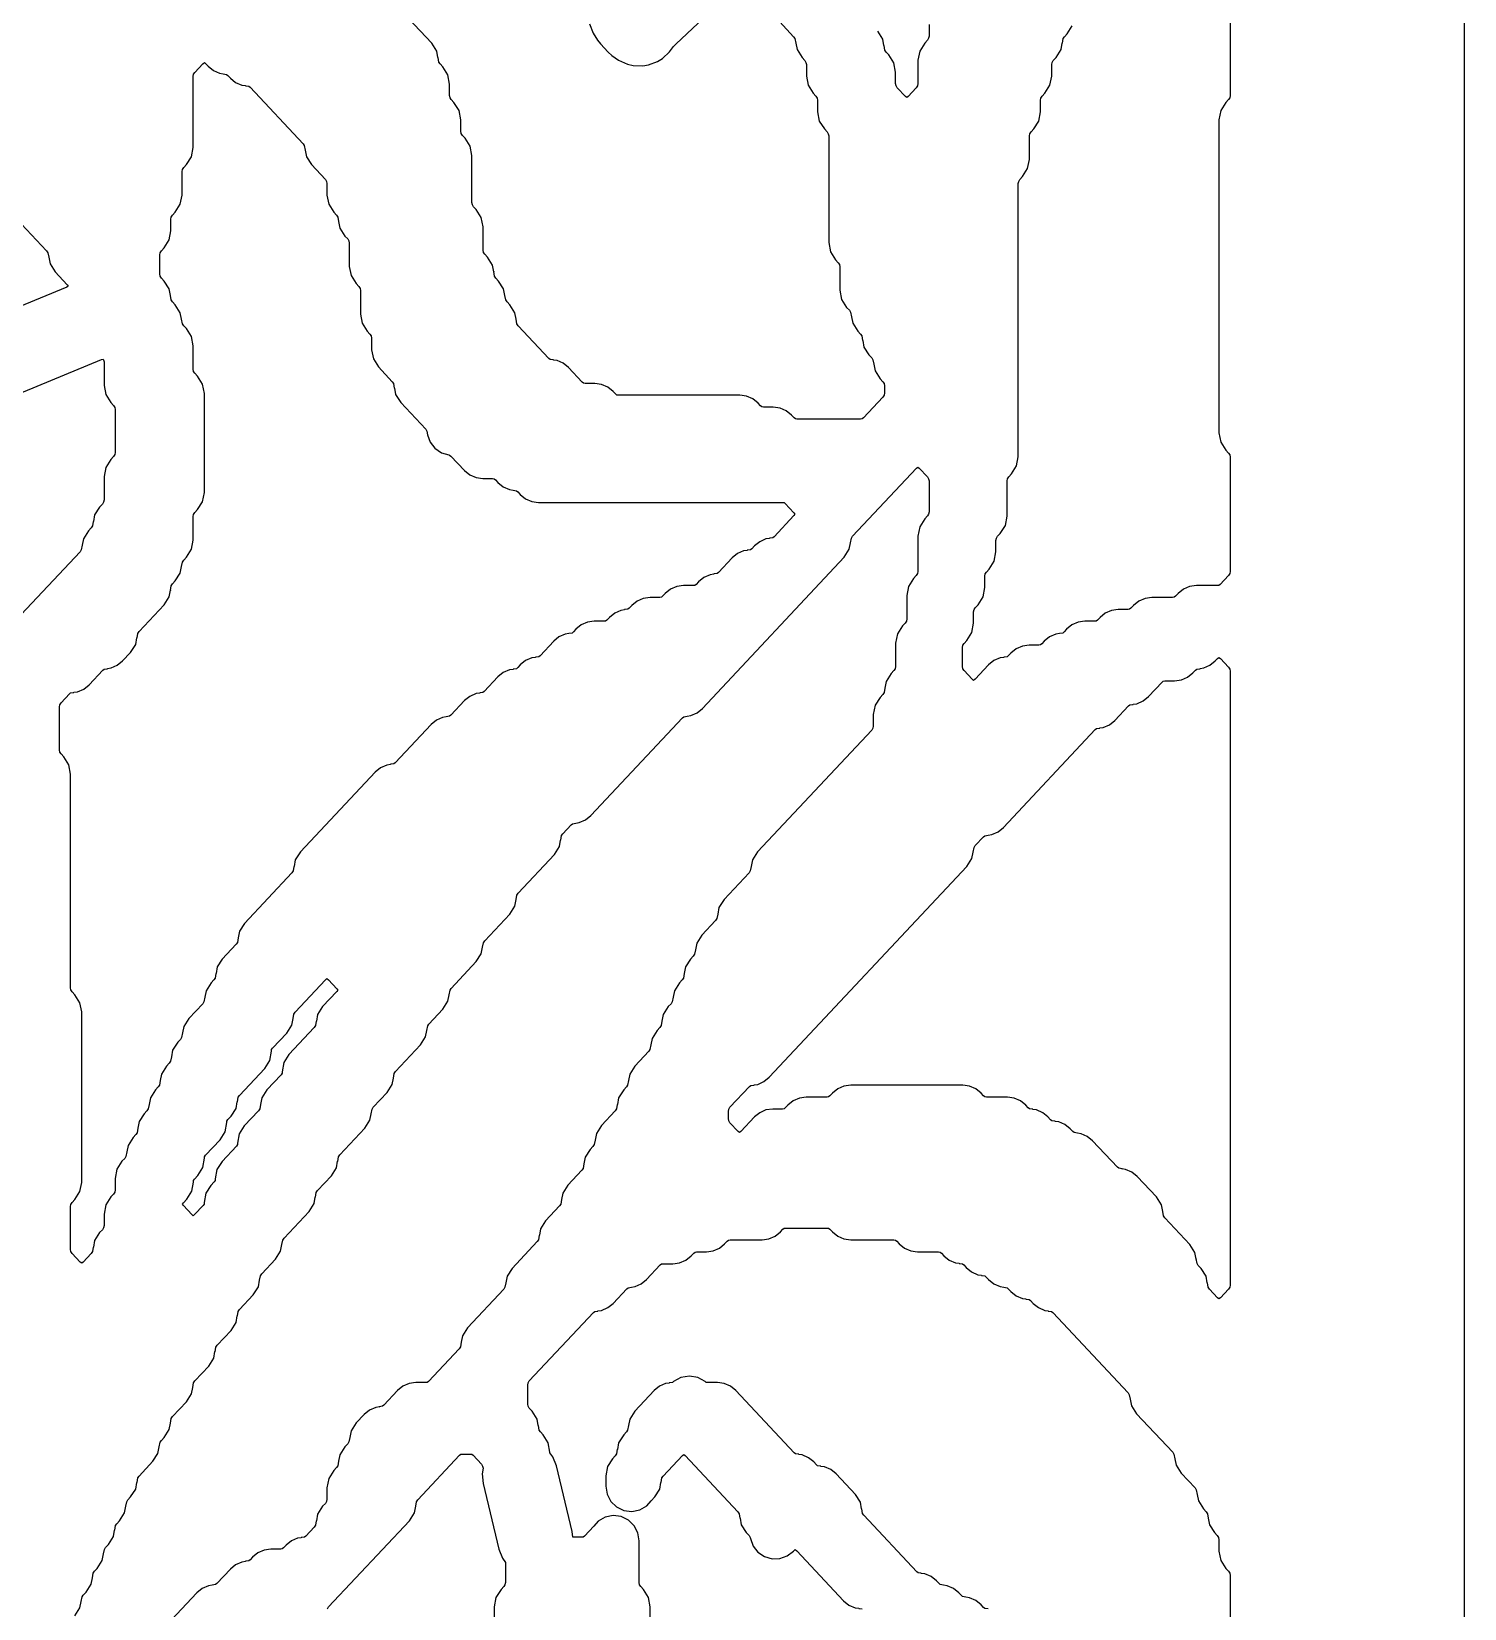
# Model space of a CAD drawing. Header units: millimetres. Extents: x 10 to 410, y 18 to 283.
# Drawn here: x 113.74 to 142.27, y 85.07 to 116.46 of the extents above; entities that cross this region are included whole.
import ezdxf

# ---------------------------------------------------------------- set-up
doc = ezdxf.new("R2010")
doc.units = ezdxf.units.MM
doc.layers.add('CUT', color=1, linetype='Continuous')

msp = doc.modelspace()

# ---------------------------------------------------------------- linework, layer by layer
at = {"layer": 'CUT'}
for points in [[(100.134, 24), (121.134, 24), (121.134, 21), (129.134, 21), (129.134, 24), (142.2679, 24), (142.2679, 144), (129.134, 144), (129.134, 147), (121.134, 147), (121.134, 144), (100.134, 144), (100.134, 147), (92.134, 147), (92.134, 144), (79, 144), (79, 24), (92.134, 24), (92.134, 21), (100.134, 21)], [(116.9921, 109.6569), (116.9682, 109.6946), (116.9598, 109.7385), (116.9598, 110.204), (116.9248, 110.3878), (116.8246, 110.5459), (116.7701, 110.604), (116.7462, 110.6418), (116.729, 110.7321), (116.7275, 110.7318), (116.7028, 110.8614), (116.6027, 111.0195), (116.5482, 111.0776), (116.5243, 111.1154), (116.5071, 111.2056), (116.5056, 111.2053), (116.4809, 111.335), (116.3807, 111.4931), (116.3262, 111.5512), (116.3023, 111.5889), (116.2939, 111.6328), (116.2939, 112.012), (116.3023, 112.0559), (116.3262, 112.0936), (116.3807, 112.1517), (116.4809, 112.3098), (116.5159, 112.4937), (116.5159, 112.7223), (116.5243, 112.7662), (116.5482, 112.804), (116.6027, 112.8621), (116.7028, 113.0202), (116.7379, 113.204), (116.7379, 113.6695), (116.7462, 113.7134), (116.7701, 113.7511), (116.8246, 113.8092), (116.9248, 113.9673), (116.9598, 114.1512), (116.9598, 115.5638), (116.9682, 115.6077), (116.9921, 115.6454), (117.1538, 115.8179), (117.1818, 115.8394), (117.2098, 115.8179), (117.2556, 115.769), (117.3611, 115.6835), (117.4858, 115.6295), (117.5583, 115.6195), (117.5578, 115.6156), (117.6238, 115.6066), (117.649, 115.5861), (117.6995, 115.5323), (117.805, 115.4467), (117.9297, 115.3927), (118.0022, 115.3827), (118.0017, 115.3788), (118.0677, 115.3698), (118.093, 115.3493), (119.1471, 114.2247), (119.1711, 114.187), (119.1883, 114.0967), (119.1898, 114.097), (119.2145, 113.9673), (119.3146, 113.8092), (119.5911, 113.5144), (119.615, 113.4766), (119.6233, 113.4327), (119.6233, 113.204), (119.6584, 113.0202), (119.7585, 112.8621), (119.813, 112.804), (119.8369, 112.7662), (119.8541, 112.676), (119.8556, 112.6763), (119.8803, 112.5466), (119.9805, 112.3885), (120.035, 112.3304), (120.0589, 112.2927), (120.0673, 112.2488), (120.0673, 111.7833), (120.1023, 111.5995), (120.2025, 111.4414), (120.2569, 111.3833), (120.2809, 111.3455), (120.2892, 111.3016), (120.2892, 110.8362), (120.3242, 110.6523), (120.4244, 110.4942), (120.4789, 110.4361), (120.5028, 110.3984), (120.5112, 110.3545), (120.5112, 110.1258), (120.5462, 109.942), (120.6464, 109.7839), (120.9228, 109.489), (120.9467, 109.4512), (120.9639, 109.361), (120.9654, 109.3612), (120.9901, 109.2316), (121.0903, 109.0735), (121.5887, 108.5418), (121.6126, 108.5041), (121.6261, 108.4331), (121.6785, 108.287), (121.7731, 108.164), (121.9008, 108.0759), (122.0494, 108.0313), (122.063, 108.0294), (122.0882, 108.0089), (122.3607, 107.7183), (122.4662, 107.6327), (122.5908, 107.5787), (122.7254, 107.5603), (122.9186, 107.5603), (122.9508, 107.5558), (122.9761, 107.5354), (123.0265, 107.4815), (123.1321, 107.3959), (123.2567, 107.3419), (123.3293, 107.332), (123.3287, 107.3281), (123.3947, 107.3191), (123.42, 107.2986), (123.4705, 107.2447), (123.576, 107.1592), (123.7006, 107.1051), (123.8352, 107.0867), (128.6896, 107.0867), (128.7218, 107.0823), (128.747, 107.0618), (128.9198, 106.8774), (128.9388, 106.8499), (128.9198, 106.8224), (128.5251, 106.4012), (128.4998, 106.3807), (128.4338, 106.3717), (128.4343, 106.3678), (128.3618, 106.3579), (128.2371, 106.3038), (128.1316, 106.2183), (128.0811, 106.1644), (128.0559, 106.144), (127.9899, 106.1349), (127.9904, 106.131), (127.9179, 106.1211), (127.7932, 106.0671), (127.6877, 105.9815), (127.4153, 105.6909), (127.39, 105.6704), (127.324, 105.6613), (127.3245, 105.6574), (127.252, 105.6475), (127.1273, 105.5935), (127.0218, 105.5079), (126.9713, 105.4541), (126.9461, 105.4336), (126.9139, 105.4292), (126.7207, 105.4292), (126.5861, 105.4107), (126.4615, 105.3567), (126.3559, 105.2711), (126.3055, 105.2173), (126.2802, 105.1968), (126.248, 105.1924), (126.0548, 105.1924), (125.9202, 105.1739), (125.7956, 105.1199), (125.6901, 105.0343), (125.6396, 104.9805), (125.6143, 104.96), (125.5483, 104.951), (125.5489, 104.9471), (125.4763, 104.9371), (125.3517, 104.8831), (125.2461, 104.7976), (125.1957, 104.7437), (125.1704, 104.7232), (125.1382, 104.7188), (124.945, 104.7188), (124.8104, 104.7004), (124.6858, 104.6463), (124.5803, 104.5608), (124.5298, 104.5069), (124.5045, 104.4864), (124.4385, 104.4774), (124.4391, 104.4735), (124.3665, 104.4636), (124.2419, 104.4096), (124.1363, 104.324), (123.8639, 104.0334), (123.8387, 104.0129), (123.7726, 104.0038), (123.7732, 103.9999), (123.7006, 103.99), (123.576, 103.936), (123.4705, 103.8504), (123.42, 103.7966), (123.3947, 103.7761), (123.3287, 103.767), (123.3293, 103.7632), (123.2567, 103.7532), (123.1321, 103.6992), (123.0265, 103.6136), (122.7541, 103.323), (122.7289, 103.3025), (122.6628, 103.2935), (122.6634, 103.2896), (122.5908, 103.2796), (122.4662, 103.2256), (122.3607, 103.14), (122.0882, 102.8494), (122.063, 102.8289), (121.997, 102.8199), (121.9975, 102.816), (121.925, 102.8061), (121.8003, 102.7521), (121.6948, 102.6665), (120.9784, 101.9023), (120.9532, 101.8818), (120.8872, 101.8727), (120.8877, 101.8689), (120.8152, 101.8589), (120.6905, 101.8049), (120.585, 101.7193), (119.0927, 100.1273), (118.9925, 99.9692), (118.9678, 99.8396), (118.9663, 99.8399), (118.9491, 99.7496), (118.9252, 99.7119), (117.9829, 98.7066), (117.8827, 98.5485), (117.858, 98.4189), (117.8565, 98.4192), (117.8393, 98.3289), (117.8154, 98.2911), (117.539, 97.9963), (117.4388, 97.8382), (117.4141, 97.7085), (117.4126, 97.7088), (117.3954, 97.6185), (117.3715, 97.5808), (117.317, 97.5227), (117.2168, 97.3646), (117.1921, 97.2349), (117.1906, 97.2352), (117.1734, 97.145), (117.1495, 97.1072), (116.8731, 96.8123), (116.7729, 96.6542), (116.7482, 96.5246), (116.7467, 96.5249), (116.7295, 96.4346), (116.7056, 96.3968), (116.6511, 96.3387), (116.5509, 96.1807), (116.5262, 96.051), (116.5247, 96.0513), (116.5075, 95.961), (116.4836, 95.9233), (116.4292, 95.8652), (116.329, 95.7071), (116.3043, 95.5774), (116.3028, 95.5777), (116.2856, 95.4875), (116.2617, 95.4497), (116.2072, 95.3916), (116.107, 95.2335), (116.0823, 95.1039), (116.0808, 95.1042), (116.0636, 95.0139), (116.0397, 94.9761), (115.9852, 94.918), (115.8851, 94.7599), (115.8604, 94.6303), (115.8589, 94.6306), (115.8417, 94.5403), (115.8177, 94.5026), (115.7633, 94.4445), (115.6631, 94.2864), (115.6384, 94.1567), (115.6369, 94.157), (115.6197, 94.0667), (115.5958, 94.029), (115.5413, 93.9709), (115.4411, 93.8128), (115.4061, 93.6289), (115.4061, 93.4003), (115.3977, 93.3564), (115.3738, 93.3186), (115.3194, 93.2605), (115.2192, 93.1024), (115.1841, 92.9186), (115.1841, 92.6899), (115.1758, 92.646), (115.1519, 92.6083), (115.0974, 92.5502), (114.9972, 92.3921), (114.9725, 92.2624), (114.971, 92.2627), (114.9538, 92.1724), (114.9299, 92.1347), (114.7683, 91.9622), (114.7402, 91.9408), (114.7122, 91.9622), (114.5506, 92.1347), (114.5266, 92.1724), (114.5183, 92.2163), (114.5183, 93.0691), (114.5266, 93.113), (114.5506, 93.1507), (114.605, 93.2088), (114.7052, 93.3669), (114.7402, 93.5508), (114.7402, 96.9439), (114.7052, 97.1278), (114.605, 97.2859), (114.5506, 97.344), (114.5266, 97.3817), (114.5183, 97.4256), (114.5183, 101.6797), (114.4832, 101.8635), (114.3831, 102.0216), (114.3286, 102.0797), (114.3047, 102.1175), (114.2963, 102.1614), (114.2963, 103.0141), (114.3047, 103.058), (114.3286, 103.0958), (114.4949, 103.2732), (114.5202, 103.2937), (114.5862, 103.3027), (114.5857, 103.3066), (114.6582, 103.3166), (114.7829, 103.3706), (114.8884, 103.4561), (115.1608, 103.7468), (115.1861, 103.7673), (115.2521, 103.7763), (115.2515, 103.7802), (115.3241, 103.7901), (115.4487, 103.8441), (115.5543, 103.9297), (115.7148, 104.101), (115.815, 104.2591), (115.8397, 104.3887), (115.8412, 104.3884), (115.8584, 104.4787), (115.8823, 104.5165), (116.3807, 105.0481), (116.4809, 105.2062), (116.5056, 105.3359), (116.5071, 105.3356), (116.5243, 105.4259), (116.5482, 105.4636), (116.6027, 105.5217), (116.7028, 105.6798), (116.7275, 105.8095), (116.729, 105.8092), (116.7462, 105.8994), (116.7701, 105.9372), (116.8246, 105.9953), (116.9248, 106.1534), (116.9598, 106.3372), (116.9598, 106.8027), (116.9682, 106.8466), (116.9921, 106.8843), (117.0466, 106.9424), (117.1468, 107.1005), (117.1818, 107.2844), (117.1818, 109.2568), (117.1468, 109.4407), (117.0466, 109.5988)], [(136.2722, 103.5305), (136.3044, 103.5349), (136.4976, 103.5349), (136.6322, 103.5533), (136.7569, 103.6074), (136.8624, 103.6929), (136.9129, 103.7468), (136.9381, 103.7673), (137.0041, 103.7763), (137.0036, 103.7802), (137.0761, 103.7901), (137.2008, 103.8441), (137.3063, 103.9297), (137.3521, 103.9786), (137.3801, 104), (137.4081, 103.9786), (137.5698, 103.8061), (137.5937, 103.7684), (137.6021, 103.7245), (137.6021, 91.506), (137.5937, 91.4621), (137.5698, 91.4243), (137.4081, 91.2519), (137.3801, 91.2304), (137.3521, 91.2519), (137.1904, 91.4243), (137.1665, 91.4621), (137.1493, 91.5524), (137.1478, 91.5521), (137.1231, 91.6817), (137.0229, 91.8398), (136.9685, 91.8979), (136.9446, 91.9357), (136.9274, 92.0259), (136.9259, 92.0256), (136.9012, 92.1553), (136.801, 92.3134), (136.3026, 92.8451), (136.2787, 92.8828), (136.2615, 92.9731), (136.26, 92.9728), (136.2353, 93.1024), (136.1351, 93.2605), (135.7526, 93.6686), (135.6471, 93.7542), (135.5224, 93.8082), (135.4499, 93.8181), (135.4504, 93.822), (135.3844, 93.8311), (135.3591, 93.8515), (134.8648, 94.3789), (134.7592, 94.4645), (134.6346, 94.5185), (134.562, 94.5285), (134.5626, 94.5324), (134.4965, 94.5414), (134.4713, 94.5619), (134.4208, 94.6157), (134.3153, 94.7013), (134.1906, 94.7553), (134.1181, 94.7653), (134.1186, 94.7691), (134.0526, 94.7782), (134.0274, 94.7987), (133.9769, 94.8525), (133.8714, 94.9381), (133.7467, 94.9921), (133.6742, 95.0021), (133.6747, 95.0059), (133.6087, 95.015), (133.5835, 95.0355), (133.533, 95.0893), (133.4275, 95.1749), (133.3028, 95.2289), (133.1682, 95.2474), (132.7531, 95.2474), (132.7209, 95.2518), (132.6956, 95.2723), (132.6452, 95.3261), (132.5396, 95.4117), (132.415, 95.4657), (132.2804, 95.4841), (130.0501, 95.4841), (129.9155, 95.4657), (129.7908, 95.4117), (129.6853, 95.3261), (129.6349, 95.2723), (129.6096, 95.2518), (129.5774, 95.2474), (129.1623, 95.2474), (129.0277, 95.2289), (128.903, 95.1749), (128.7975, 95.0893), (128.747, 95.0355), (128.7218, 95.015), (128.6896, 95.0106), (128.4964, 95.0106), (128.3618, 94.9921), (128.2371, 94.9381), (128.1316, 94.8525), (127.8639, 94.5669), (127.8358, 94.5454), (127.8078, 94.5669), (127.6462, 94.7393), (127.6223, 94.7771), (127.6139, 94.821), (127.6139, 94.9634), (127.6223, 95.0073), (127.6462, 95.045), (128.0345, 95.4592), (128.0597, 95.4797), (128.1257, 95.4888), (128.1252, 95.4927), (128.1977, 95.5026), (128.3224, 95.5566), (128.4279, 95.6422), (132.3618, 99.8388), (132.462, 99.9969), (132.4867, 100.1266), (132.4882, 100.1263), (132.5054, 100.2166), (132.5293, 100.2543), (132.6956, 100.4318), (132.7209, 100.4522), (132.7869, 100.4613), (132.7864, 100.4652), (132.8589, 100.4751), (132.9836, 100.5291), (133.0891, 100.6147), (134.9152, 102.5628), (134.9405, 102.5833), (135.0065, 102.5924), (135.006, 102.5963), (135.0785, 102.6062), (135.2031, 102.6602), (135.3087, 102.7458), (135.5811, 103.0364), (135.6063, 103.0569), (135.6724, 103.0659), (135.6718, 103.0698), (135.7444, 103.0798), (135.869, 103.1338), (135.9745, 103.2194), (136.247, 103.51)], [(119.4102, 96.7617), (119.393, 96.6714), (119.3691, 96.6336), (118.8651, 96.0959), (118.7649, 95.9378), (118.7298, 95.754), (118.7298, 95.7227), (118.7097, 95.6934), (118.4268, 95.3916), (118.3266, 95.2335), (118.3019, 95.1039), (118.3004, 95.1042), (118.2832, 95.0139), (118.2593, 94.9761), (117.9772, 94.6752), (117.877, 94.5171), (117.842, 94.3333), (117.842, 94.302), (117.8219, 94.2727), (117.5333, 93.9648), (117.4331, 93.8067), (117.3981, 93.6229), (117.3981, 93.5916), (117.3779, 93.5623), (117.3113, 93.4913), (117.2112, 93.3332), (117.1761, 93.1493), (117.1761, 93.118), (117.156, 93.0888), (116.9878, 92.9094), (116.9598, 92.8879), (116.9318, 92.9094), (116.7637, 93.0888), (116.7447, 93.1163), (116.7637, 93.1438), (116.8303, 93.2149), (116.9305, 93.373), (116.9655, 93.5568), (116.9655, 93.5881), (116.9856, 93.6174), (117.0522, 93.6884), (117.1524, 93.8465), (117.1874, 94.0304), (117.1874, 94.0617), (117.2076, 94.0909), (117.4962, 94.3988), (117.5963, 94.5569), (117.6314, 94.7407), (117.6314, 94.772), (117.6515, 94.8013), (117.7125, 94.8663), (117.8126, 95.0244), (117.8373, 95.1541), (117.8388, 95.1538), (117.856, 95.244), (117.8799, 95.2818), (118.384, 95.8195), (118.4842, 95.9776), (118.5192, 96.1615), (118.5192, 96.1927), (118.5393, 96.222), (118.8223, 96.5238), (118.9224, 96.6819), (118.9471, 96.8116), (118.9486, 96.8113), (118.9658, 96.9016), (118.9897, 96.9393), (119.5953, 97.5853), (119.6233, 97.6068), (119.6514, 97.5853), (119.8195, 97.406), (119.8384, 97.3784), (119.8195, 97.3509), (119.5366, 97.0491), (119.4364, 96.891), (119.4117, 96.7614)]]:
    msp.add_lwpolyline(points, close=True, dxfattribs=at)
for points in [[(137.6021, 120.7731), (137.6021, 115.1846), (137.5937, 115.1407), (137.5698, 115.103), (137.5153, 115.0449), (137.4151, 114.8868), (137.3801, 114.7029), (137.3801, 108.4683), (137.4151, 108.2845), (137.5153, 108.1264), (137.5698, 108.0683), (137.5937, 108.0305), (137.6021, 107.9866), (137.6021, 105.7132), (137.5937, 105.6693), (137.5698, 105.6315), (137.4034, 105.4541), (137.3782, 105.4336), (137.346, 105.4292), (136.9309, 105.4292), (136.7963, 105.4107), (136.6716, 105.3567), (136.5661, 105.2711), (136.5156, 105.2173), (136.4904, 105.1968), (136.4581, 105.1924), (136.043, 105.1924), (135.9084, 105.1739), (135.7838, 105.1199), (135.6782, 105.0343), (135.6278, 104.9805), (135.6025, 104.96), (135.5703, 104.9556), (135.3771, 104.9556), (135.2425, 104.9371), (135.1179, 104.8831), (135.0124, 104.7976), (134.9619, 104.7437), (134.9366, 104.7232), (134.9044, 104.7188), (134.7113, 104.7188), (134.5767, 104.7004), (134.452, 104.6463), (134.3465, 104.5608), (134.296, 104.5069), (134.2708, 104.4864), (134.2047, 104.4774), (134.2053, 104.4735), (134.1327, 104.4636), (134.0081, 104.4096), (133.9026, 104.324), (133.8521, 104.2701), (133.8268, 104.2497), (133.7946, 104.2452), (133.6015, 104.2452), (133.4669, 104.2268), (133.3422, 104.1728), (133.2367, 104.0872), (133.1862, 104.0334), (133.161, 104.0129), (133.0949, 104.0038), (133.0955, 103.9999), (133.0229, 103.99), (132.8983, 103.936), (132.7928, 103.8504), (132.525, 103.5648), (132.497, 103.5433), (132.469, 103.5648), (132.3073, 103.7372), (132.2834, 103.775), (132.275, 103.8189), (132.275, 104.198), (132.2834, 104.2419), (132.3073, 104.2797), (132.3618, 104.3378), (132.462, 104.4959), (132.497, 104.6797), (132.497, 104.9084), (132.5054, 104.9523), (132.5293, 104.99), (132.5837, 105.0481), (132.6839, 105.2062), (132.719, 105.3901), (132.719, 105.6188), (132.7273, 105.6627), (132.7512, 105.7004), (132.8057, 105.7585), (132.9059, 105.9166), (132.9409, 106.1005), (132.9409, 106.3291), (132.9493, 106.373), (132.9732, 106.4108), (133.0277, 106.4689), (133.1278, 106.627), (133.1629, 106.8108), (133.1629, 107.513), (133.1712, 107.5569), (133.1952, 107.5947), (133.2496, 107.6528), (133.3498, 107.8109), (133.3848, 107.9947), (133.3848, 113.4327), (133.3932, 113.4766), (133.4171, 113.5144), (133.4716, 113.5725), (133.5718, 113.7306), (133.6068, 113.9144), (133.6068, 114.3799), (133.6152, 114.4238), (133.6391, 114.4615), (133.6935, 114.5196), (133.7937, 114.6777), (133.8288, 114.8616), (133.8288, 115.0902), (133.8371, 115.1341), (133.861, 115.1719), (133.9155, 115.23), (134.0157, 115.3881), (134.0507, 115.5719), (134.0507, 115.8006), (134.0591, 115.8445), (134.083, 115.8822), (134.1375, 115.9403), (134.2376, 116.0984), (134.2623, 116.2281), (134.2638, 116.2278), (134.281, 116.318), (134.305, 116.3558), (134.3594, 116.4139), (134.4596, 116.572)], [(128.6369, 116.6507), (128.9134, 116.3558), (128.9373, 116.318), (128.9545, 116.2278), (128.956, 116.2281), (128.9807, 116.0984), (129.0809, 115.9403), (129.1353, 115.8822), (129.1592, 115.8445), (129.1676, 115.8006), (129.1676, 115.5719), (129.2026, 115.3881), (129.3028, 115.23), (129.3573, 115.1719), (129.3812, 115.1341), (129.3896, 115.0902), (129.3896, 114.8616), (129.4246, 114.6777), (129.5248, 114.5196), (129.5792, 114.4615), (129.6032, 114.4238), (129.6115, 114.3799), (129.6115, 112.2569), (129.6466, 112.073), (129.7467, 111.915), (129.8012, 111.8569), (129.8251, 111.8191), (129.8335, 111.7752), (129.8335, 111.3098), (129.8685, 111.1259), (129.9687, 110.9678), (130.0232, 110.9097), (130.0471, 110.872), (130.0643, 110.7817), (130.0658, 110.782), (130.0905, 110.6523), (130.1907, 110.4942), (130.2451, 110.4361), (130.269, 110.3984), (130.2862, 110.3081), (130.2877, 110.3084), (130.3124, 110.1788), (130.4126, 110.0207), (130.4671, 109.9626), (130.491, 109.9248), (130.5082, 109.8345), (130.5097, 109.8348), (130.5344, 109.7052), (130.6346, 109.5471), (130.689, 109.489), (130.713, 109.4512), (130.7213, 109.4073), (130.7213, 109.265), (130.713, 109.2211), (130.689, 109.1833), (130.3007, 108.7691), (130.2755, 108.7486), (130.2433, 108.7442), (128.9798, 108.7442), (128.9476, 108.7486), (128.9223, 108.7691), (128.8718, 108.8229), (128.7663, 108.9085), (128.6417, 108.9625), (128.5071, 108.981), (128.3139, 108.981), (128.2817, 108.9854), (128.2564, 109.0059), (128.206, 109.0597), (128.1004, 109.1453), (127.9758, 109.1993), (127.8412, 109.2178), (125.4284, 109.2178), (125.3962, 109.2222), (125.371, 109.2427), (125.3205, 109.2965), (125.215, 109.3821), (125.0903, 109.4361), (124.9557, 109.4545), (124.7625, 109.4545), (124.7303, 109.459), (124.7051, 109.4794), (124.4326, 109.7701), (124.3271, 109.8556), (124.2025, 109.9097), (124.1299, 109.9196), (124.1305, 109.9235), (124.0644, 109.9325), (124.0392, 109.953), (123.4289, 110.604), (123.405, 110.6418), (123.3878, 110.7321), (123.3863, 110.7318), (123.3616, 110.8614), (123.2614, 111.0195), (123.207, 111.0776), (123.1831, 111.1154), (123.1659, 111.2056), (123.1644, 111.2053), (123.1397, 111.335), (123.0395, 111.4931), (122.985, 111.5512), (122.9611, 111.5889), (122.9439, 111.6792), (122.9424, 111.6789), (122.9177, 111.8086), (122.8175, 111.9667), (122.7631, 112.0248), (122.7391, 112.0625), (122.7308, 112.1064), (122.7308, 112.5719), (122.6957, 112.7557), (122.5956, 112.9138), (122.5411, 112.9719), (122.5172, 113.0096), (122.5088, 113.0536), (122.5088, 113.9926), (122.4738, 114.1764), (122.3736, 114.3345), (122.3191, 114.3926), (122.2952, 114.4304), (122.2869, 114.4743), (122.2869, 114.7029), (122.2518, 114.8868), (122.1516, 115.0449), (122.0972, 115.103), (122.0733, 115.1407), (122.0649, 115.1846), (122.0649, 115.4133), (122.0299, 115.5971), (121.9297, 115.7552), (121.8752, 115.8133), (121.8513, 115.8511), (121.8341, 115.9414), (121.8326, 115.9411), (121.8079, 116.0707), (121.7077, 116.2288), (120.4374, 117.584)], [(124.8514, 116.6109), (124.9202, 116.4284), (125.0066, 116.2896), (125.0663, 116.2119), (125.2209, 116.047), (125.2946, 115.9824), (125.4275, 115.8872), (125.6052, 115.8068), (125.7155, 115.7811), (125.9105, 115.7748), (126.0222, 115.7933), (126.2048, 115.8621), (126.3009, 115.9219), (126.4432, 116.0553), (126.5192, 116.1614), (126.5735, 116.2124), (126.5743, 116.2131), (127.9774, 117.5343)], [(131.6092, 116.5972), (131.6092, 116.3686), (131.6008, 116.3247), (131.5769, 116.2869), (131.5224, 116.2288), (131.4222, 116.0707), (131.3872, 115.8869), (131.3872, 115.4214), (131.3788, 115.3775), (131.3549, 115.3398), (131.1933, 115.1673), (131.1652, 115.1458), (131.1372, 115.1673), (130.9756, 115.3398), (130.9516, 115.3775), (130.9433, 115.4214), (130.9433, 115.6501), (130.9083, 115.8339), (130.8081, 115.992), (130.7536, 116.0501), (130.7297, 116.0879), (130.7125, 116.1781), (130.711, 116.1779), (130.6863, 116.3075), (130.5861, 116.4656)], [(113.5437, 112.6253), (114.0421, 112.0936), (114.066, 112.0559), (114.0832, 111.9656), (114.0847, 111.9659), (114.1094, 111.8363), (114.2096, 111.6782), (114.4536, 111.4179), (114.472, 111.3904), (114.4439, 111.373), (110.7535, 109.8503)], [(111.3637, 108.3713), (115.136, 109.9277), (115.1688, 109.9358), (115.1758, 109.9248), (115.1841, 109.8809), (115.1841, 109.4155), (115.2192, 109.2316), (115.3194, 109.0735), (115.3738, 109.0154), (115.3977, 108.9777), (115.4061, 108.9338), (115.4061, 108.081), (115.3977, 108.0371), (115.3738, 107.9994), (115.3194, 107.9413), (115.2192, 107.7832), (115.1841, 107.5993), (115.1841, 107.1339), (115.1758, 107.09), (115.1519, 107.0522), (115.0974, 106.9941), (114.9972, 106.836), (114.9725, 106.7064), (114.971, 106.7067), (114.9538, 106.6164), (114.9299, 106.5787), (114.8754, 106.5206), (114.7753, 106.3625), (114.7506, 106.2328), (114.7491, 106.2331), (114.7319, 106.1428), (114.7079, 106.1051), (113.4318, 104.7437)], [(114.605, 84.9213), (114.7052, 85.0794), (114.7299, 85.209), (114.7314, 85.2087), (114.7486, 85.299), (114.7725, 85.3368), (114.827, 85.3949), (114.9272, 85.553), (114.9519, 85.6826), (114.9534, 85.6823), (114.9706, 85.7726), (114.9945, 85.8103), (115.0489, 85.8684), (115.1491, 86.0265), (115.1738, 86.1562), (115.1753, 86.1559), (115.1925, 86.2462), (115.2164, 86.2839), (115.2709, 86.342), (115.3711, 86.5001), (115.3958, 86.6297), (115.3973, 86.6295), (115.4145, 86.7197), (115.4384, 86.7575), (115.4929, 86.8156), (115.593, 86.9737), (115.6177, 87.1033), (115.6192, 87.103), (115.6364, 87.1933), (115.6604, 87.2311), (115.7148, 87.2892), (115.815, 87.4473), (115.8397, 87.5769), (115.8412, 87.5766), (115.8584, 87.6669), (115.8823, 87.7046), (116.1587, 87.9995), (116.2589, 88.1576), (116.2836, 88.2873), (116.2851, 88.287), (116.3023, 88.3772), (116.3262, 88.415), (116.3807, 88.4731), (116.4809, 88.6312), (116.5056, 88.7608), (116.5071, 88.7605), (116.5243, 88.8508), (116.5482, 88.8886), (116.8246, 89.1835), (116.9248, 89.3415), (116.9495, 89.4712), (116.951, 89.4709), (116.9682, 89.5612), (116.9921, 89.5989), (117.2685, 89.8938), (117.3687, 90.0519), (117.3934, 90.1815), (117.3949, 90.1813), (117.4121, 90.2715), (117.436, 90.3093), (117.7125, 90.6042), (117.8126, 90.7623), (117.8373, 90.8919), (117.8388, 90.8916), (117.856, 90.9819), (117.8799, 91.0196), (118.1564, 91.3145), (118.2566, 91.4726), (118.2813, 91.6023), (118.2827, 91.602), (118.2999, 91.6923), (118.3239, 91.73), (118.6003, 92.0249), (118.7005, 92.183), (118.7252, 92.3126), (118.7267, 92.3123), (118.7439, 92.4026), (118.7678, 92.4404), (119.2662, 92.972), (119.3664, 93.1301), (119.3911, 93.2598), (119.3925, 93.2595), (119.4097, 93.3498), (119.4337, 93.3875), (119.7101, 93.6824), (119.8103, 93.8405), (119.835, 93.9701), (119.8365, 93.9698), (119.8537, 94.0601), (119.8776, 94.0979), (120.376, 94.6295), (120.4761, 94.7876), (120.5008, 94.9173), (120.5023, 94.917), (120.5195, 95.0073), (120.5435, 95.045), (120.8199, 95.3399), (120.9201, 95.498), (120.9448, 95.6276), (120.9463, 95.6273), (120.9635, 95.7176), (120.9874, 95.7554), (121.4858, 96.287), (121.5859, 96.4451), (121.6106, 96.5748), (121.6121, 96.5745), (121.6293, 96.6648), (121.6533, 96.7025), (121.9297, 96.9974), (122.0299, 97.1555), (122.0546, 97.2851), (122.0561, 97.2849), (122.0733, 97.3751), (122.0972, 97.4129), (122.5956, 97.9446), (122.6957, 98.1026), (122.7204, 98.2323), (122.7219, 98.232), (122.7391, 98.3223), (122.7631, 98.36), (123.2614, 98.8917), (123.3616, 99.0498), (123.3863, 99.1794), (123.3878, 99.1791), (123.405, 99.2694), (123.4289, 99.3072), (124.1493, 100.0756), (124.2495, 100.2337), (124.2742, 100.3634), (124.2757, 100.3631), (124.2929, 100.4534), (124.3168, 100.4911), (124.4831, 100.6685), (124.5084, 100.689), (124.5744, 100.6981), (124.5739, 100.702), (124.6464, 100.7119), (124.771, 100.7659), (124.8766, 100.8515), (126.7027, 102.7996), (126.728, 102.8201), (126.794, 102.8292), (126.7934, 102.833), (126.866, 102.843), (126.9906, 102.897), (127.0962, 102.9826), (129.9202, 105.9953), (130.0204, 106.1534), (130.0451, 106.283), (130.0466, 106.2827), (130.0638, 106.373), (130.0877, 106.4108), (131.3592, 107.7671), (131.3872, 107.7886), (131.4152, 107.7671), (131.5769, 107.5947), (131.6008, 107.5569), (131.6092, 107.513), (131.6092, 106.8971), (131.6008, 106.8532), (131.5769, 106.8155), (131.5224, 106.7573), (131.4222, 106.5993), (131.3872, 106.4154), (131.3872, 105.7132), (131.3788, 105.6693), (131.3549, 105.6315), (131.3005, 105.5734), (131.2003, 105.4153), (131.1652, 105.2315), (131.1652, 104.766), (131.1569, 104.7221), (131.133, 104.6844), (131.0785, 104.6263), (130.9783, 104.4682), (130.9433, 104.2843), (130.9433, 103.8189), (130.9349, 103.775), (130.911, 103.7372), (130.8565, 103.6791), (130.7564, 103.521), (130.7317, 103.3914), (130.7302, 103.3917), (130.713, 103.3014), (130.689, 103.2637), (130.6346, 103.2056), (130.5344, 103.0475), (130.4994, 102.8636), (130.4994, 102.6349), (130.491, 102.591), (130.4671, 102.5533), (128.193, 100.1273), (128.0928, 99.9692), (128.0681, 99.8396), (128.0666, 99.8399), (128.0494, 99.7496), (128.0255, 99.7119), (127.5271, 99.1802), (127.427, 99.0221), (127.4023, 98.8925), (127.4008, 98.8927), (127.3836, 98.8025), (127.3596, 98.7647), (127.0832, 98.4698), (126.983, 98.3117), (126.9583, 98.1821), (126.9568, 98.1824), (126.9396, 98.0921), (126.9157, 98.0544), (126.8613, 97.9963), (126.7611, 97.8382), (126.7364, 97.7085), (126.7349, 97.7088), (126.7177, 97.6185), (126.6938, 97.5808), (126.6393, 97.5227), (126.5391, 97.3646), (126.5144, 97.2349), (126.5129, 97.2352), (126.4957, 97.145), (126.4718, 97.1072), (126.4173, 97.0491), (126.3172, 96.891), (126.2925, 96.7614), (126.291, 96.7617), (126.2738, 96.6714), (126.2498, 96.6336), (126.1954, 96.5755), (126.0952, 96.4174), (126.0705, 96.2878), (126.069, 96.2881), (126.0518, 96.1978), (126.0279, 96.1601), (125.7515, 95.8652), (125.6513, 95.7071), (125.6266, 95.5774), (125.6251, 95.5777), (125.6079, 95.4875), (125.584, 95.4497), (125.5295, 95.3916), (125.4293, 95.2335), (125.4046, 95.1039), (125.4031, 95.1042), (125.3859, 95.0139), (125.362, 94.9761), (125.0856, 94.6812), (124.9854, 94.5231), (124.9607, 94.3935), (124.9592, 94.3938), (124.942, 94.3035), (124.9181, 94.2658), (124.8636, 94.2077), (124.7634, 94.0496), (124.7387, 93.9199), (124.7372, 93.9202), (124.72, 93.8299), (124.6961, 93.7922), (124.4197, 93.4973), (124.3195, 93.3392), (124.2948, 93.2096), (124.2933, 93.2099), (124.2761, 93.1196), (124.2522, 93.0818), (123.9758, 92.7869), (123.8756, 92.6289), (123.8509, 92.4992), (123.8494, 92.4995), (123.8322, 92.4092), (123.8083, 92.3715), (123.3099, 91.8398), (123.2097, 91.6817), (123.185, 91.5521), (123.1835, 91.5524), (123.1663, 91.4621), (123.1424, 91.4243), (122.4221, 90.6559), (122.3219, 90.4978), (122.2972, 90.3681), (122.2957, 90.3684), (122.2785, 90.2781), (122.2546, 90.2404), (121.6443, 89.5894), (121.6191, 89.5689), (121.5869, 89.5645), (121.3937, 89.5645), (121.2591, 89.546), (121.1344, 89.492), (121.0289, 89.4064), (120.7565, 89.1158), (120.7312, 89.0953), (120.6652, 89.0863), (120.6657, 89.0824), (120.5932, 89.0725), (120.4685, 89.0184), (120.363, 88.9329), (120.2025, 88.7616), (120.1023, 88.6035), (120.0776, 88.4738), (120.0761, 88.4741), (120.0589, 88.3839), (120.035, 88.3461), (119.9805, 88.288), (119.8803, 88.1299), (119.8556, 88.0003), (119.8541, 88.0006), (119.8369, 87.9103), (119.813, 87.8725), (119.7585, 87.8144), (119.6584, 87.6563), (119.6233, 87.4725), (119.6233, 87.2438), (119.615, 87.1999), (119.5911, 87.1622), (119.5366, 87.1041), (119.4364, 86.946), (119.4117, 86.8163), (119.4102, 86.8166), (119.393, 86.7264), (119.3691, 86.6886), (119.2028, 86.5112), (119.1775, 86.4907), (119.1115, 86.4816), (119.112, 86.4777), (119.0395, 86.4678), (118.9148, 86.4138), (118.8093, 86.3282), (118.7588, 86.2744), (118.7336, 86.2539), (118.7014, 86.2495), (118.5082, 86.2495), (118.3736, 86.231), (118.2489, 86.177), (118.1434, 86.0914), (118.093, 86.0376), (118.0677, 86.0171), (118.0017, 86.008), (118.0022, 86.0042), (117.9297, 85.9942), (117.805, 85.9402), (117.6995, 85.8546), (117.4271, 85.564), (117.4018, 85.5435), (117.3358, 85.5345), (117.3363, 85.5306), (117.2638, 85.5207), (117.1392, 85.4666), (117.0336, 85.3811), (116.4292, 84.7362)], [(126.0602, 84.7897), (126.0602, 85.1046), (126.0251, 85.2885), (125.925, 85.4466), (125.8705, 85.5047), (125.8466, 85.5424), (125.8382, 85.5863), (125.8382, 86.4175), (125.8125, 86.5757), (125.738, 86.7177), (125.6224, 86.8289), (125.4775, 86.8977), (125.3184, 86.9171), (125.1612, 86.8851), (125.0223, 86.805), (124.9348, 86.7064), (124.7517, 86.5112), (124.7265, 86.4907), (124.6943, 86.4863), (124.5406, 86.4863), (124.5156, 86.4897), (124.5042, 86.5996), (124.192, 87.9058), (124.122, 88.0886), (124.0625, 88.1706), (124.0625, 88.1828), (124.0275, 88.3667), (123.9273, 88.5248), (123.8729, 88.5829), (123.8489, 88.6206), (123.8317, 88.7109), (123.8302, 88.7106), (123.8055, 88.8403), (123.7054, 88.9984), (123.6509, 89.0565), (123.627, 89.0942), (123.6186, 89.1381), (123.6186, 89.5173), (123.627, 89.5612), (123.6509, 89.5989), (124.927, 90.9603), (124.9523, 90.9808), (125.0183, 90.9898), (125.0178, 90.9937), (125.0903, 91.0037), (125.215, 91.0577), (125.3205, 91.1433), (125.5929, 91.4339), (125.6182, 91.4544), (125.6842, 91.4634), (125.6836, 91.4673), (125.7562, 91.4772), (125.8808, 91.5312), (125.9864, 91.6168), (126.2588, 91.9075), (126.284, 91.9279), (126.3163, 91.9323), (126.5094, 91.9323), (126.644, 91.9508), (126.7687, 92.0048), (126.8742, 92.0904), (126.9247, 92.1442), (126.9499, 92.1647), (126.9821, 92.1691), (127.1753, 92.1691), (127.3099, 92.1876), (127.4346, 92.2416), (127.5401, 92.3272), (127.5905, 92.381), (127.6158, 92.4015), (127.648, 92.4059), (128.2851, 92.4059), (128.4197, 92.4244), (128.5444, 92.4784), (128.6499, 92.564), (128.7003, 92.6178), (128.7256, 92.6383), (128.7578, 92.6427), (129.5774, 92.6427), (129.6096, 92.6383), (129.6349, 92.6178), (129.6853, 92.564), (129.7908, 92.4784), (129.9155, 92.4244), (130.0501, 92.4059), (130.9092, 92.4059), (130.9414, 92.4015), (130.9666, 92.381), (131.0171, 92.3272), (131.1226, 92.2416), (131.2473, 92.1876), (131.3819, 92.1691), (131.797, 92.1691), (131.8292, 92.1647), (131.8545, 92.1442), (131.9049, 92.0904), (132.0104, 92.0048), (132.1351, 91.9508), (132.2076, 91.9409), (132.2071, 91.937), (132.2731, 91.9279), (132.2984, 91.9075), (132.3488, 91.8536), (132.4544, 91.768), (132.579, 91.714), (132.6516, 91.7041), (132.651, 91.7002), (132.717, 91.6911), (132.7423, 91.6707), (132.7928, 91.6168), (132.8983, 91.5312), (133.0229, 91.4772), (133.0955, 91.4673), (133.0949, 91.4634), (133.161, 91.4544), (133.1862, 91.4339), (133.2367, 91.38), (133.3422, 91.2945), (133.4669, 91.2404), (133.5394, 91.2305), (133.5389, 91.2266), (133.6049, 91.2176), (133.6301, 91.1971), (133.6806, 91.1433), (133.7861, 91.0577), (133.9108, 91.0037), (133.9833, 90.9937), (133.9828, 90.9898), (134.0488, 90.9808), (134.0741, 90.9603), (135.5721, 89.3621), (135.5961, 89.3244), (135.6133, 89.2341), (135.6148, 89.2344), (135.6395, 89.1048), (135.7396, 88.9467), (136.46, 88.1782), (136.4839, 88.1405), (136.5011, 88.0502), (136.5026, 88.0505), (136.5273, 87.9208), (136.6275, 87.7627), (136.9039, 87.4678), (136.9278, 87.4301), (136.945, 87.3398), (136.9465, 87.3401), (136.9712, 87.2105), (137.0714, 87.0524), (137.1259, 86.9943), (137.1498, 86.9565), (137.167, 86.8662), (137.1685, 86.8665), (137.1932, 86.7369), (137.2934, 86.5788), (137.3478, 86.5207), (137.3717, 86.483), (137.3801, 86.4391), (137.3801, 86.2104), (137.4151, 86.0265), (137.5153, 85.8684), (137.5698, 85.8103), (137.5937, 85.7726), (137.6021, 85.7287), (137.6021, 76.8252)], [(132.7869, 85.0609), (132.7209, 85.07), (132.6956, 85.0904), (132.6452, 85.1443), (132.5396, 85.2299), (132.415, 85.2839), (132.3424, 85.2938), (132.343, 85.2977), (132.277, 85.3067), (132.2517, 85.3272), (132.2012, 85.3811), (132.0957, 85.4666), (131.971, 85.5207), (131.8985, 85.5306), (131.8991, 85.5345), (131.833, 85.5435), (131.8078, 85.564), (131.7573, 85.6178), (131.6518, 85.7034), (131.5271, 85.7574), (131.4546, 85.7674), (131.4551, 85.7713), (131.3891, 85.7803), (131.3639, 85.8008), (130.3097, 86.9254), (130.2858, 86.9631), (130.2686, 87.0534), (130.2671, 87.0531), (130.2424, 87.1828), (130.1422, 87.3409), (129.7597, 87.7489), (129.6542, 87.8345), (129.5295, 87.8885), (129.457, 87.8985), (129.4575, 87.9023), (129.3915, 87.9114), (129.3662, 87.9319), (129.3158, 87.9857), (129.2102, 88.0713), (129.0856, 88.1253), (129.013, 88.1353), (129.0136, 88.1391), (128.9476, 88.1482), (128.9223, 88.1687), (127.762, 89.4064), (127.6565, 89.492), (127.5319, 89.546), (127.3973, 89.5645), (127.2041, 89.5645), (127.1719, 89.5689), (127.152, 89.585), (127.0041, 89.668), (126.837, 89.6967), (126.6699, 89.668), (126.5221, 89.585), (126.5022, 89.5689), (126.4362, 89.5598), (126.4367, 89.556), (126.3642, 89.546), (126.2395, 89.492), (126.134, 89.4064), (125.7515, 88.9984), (125.6513, 88.8403), (125.6266, 88.7106), (125.6251, 88.7109), (125.6079, 88.6206), (125.584, 88.5829), (125.5295, 88.5248), (125.4293, 88.3667), (125.4046, 88.2371), (125.4031, 88.2373), (125.3859, 88.1471), (125.362, 88.1093), (125.3075, 88.0512), (125.2074, 87.8931), (125.1723, 87.7093), (125.1723, 87.5022), (125.198, 87.3439), (125.2725, 87.2019), (125.3882, 87.0908), (125.533, 87.022), (125.6922, 87.0026), (125.8493, 87.0346), (125.9882, 87.1146), (126.0757, 87.2132), (126.1469, 87.2892), (126.2471, 87.4473), (126.2718, 87.5769), (126.2733, 87.5766), (126.2905, 87.6669), (126.3144, 87.7046), (126.698, 88.1139), (126.726, 88.1354), (126.7541, 88.1139), (127.8036, 86.9943), (127.8275, 86.9565), (127.8447, 86.8662), (127.8462, 86.8665), (127.8709, 86.7369), (127.9711, 86.5788), (128.0255, 86.5207), (128.0494, 86.483), (128.0539, 86.4596), (128.1069, 86.3124), (128.2028, 86.1887), (128.3323, 86.1008), (128.4826, 86.0571), (128.639, 86.0621), (128.7862, 86.1152), (128.9098, 86.2113), (128.9176, 86.2196), (128.9456, 86.2411), (128.9737, 86.2196), (129.9073, 85.2236), (130.0128, 85.138), (130.1375, 85.084), (130.21, 85.0741), (130.2095, 85.0702), (130.2755, 85.0611)], [(119.6317, 85.0622), (119.6556, 85.1), (121.2638, 86.8156), (121.364, 86.9737), (121.3887, 87.1033), (121.3902, 87.103), (121.4074, 87.1933), (121.4313, 87.2311), (122.2635, 88.1189), (122.2888, 88.1393), (122.321, 88.1438), (122.4747, 88.1438), (122.5069, 88.1393), (122.5322, 88.1189), (122.6985, 87.9414), (122.7224, 87.9037), (122.7303, 87.862), (122.7128, 87.7518), (122.733, 87.5571), (123.0452, 86.2509), (123.1152, 86.068), (123.1747, 85.986), (123.1747, 85.5863), (123.1663, 85.5424), (123.1424, 85.5047), (123.0879, 85.4466), (122.9878, 85.2885), (122.9527, 85.1046), (122.9527, 84.876)]]:
    msp.add_lwpolyline(points, dxfattribs=at)

doc.saveas('drawing.dxf')
